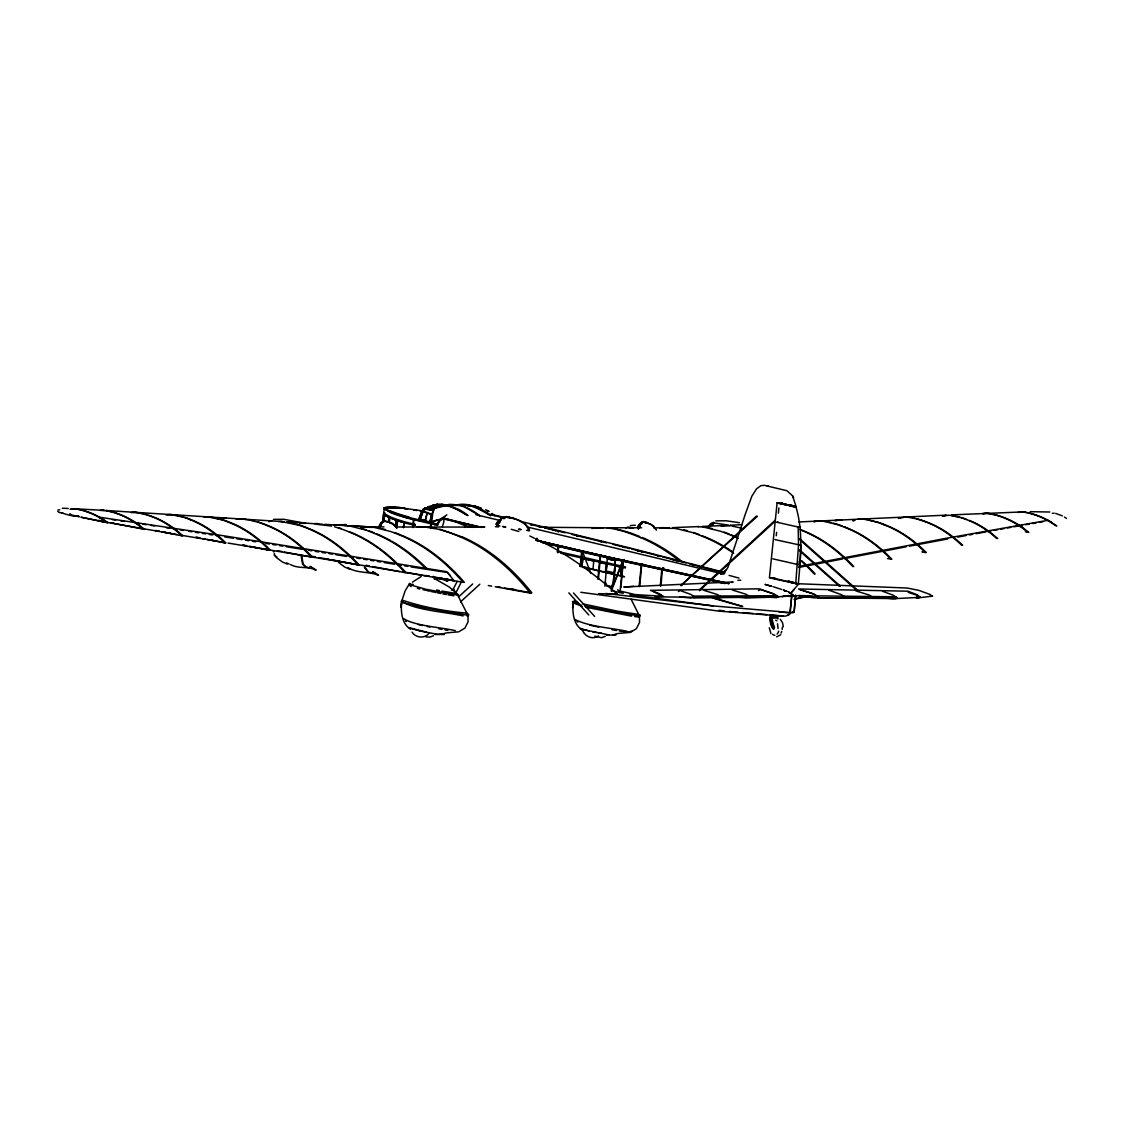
<?xml version="1.0" encoding="UTF-8"?>
<svg xmlns="http://www.w3.org/2000/svg" width="1123" height="1123" viewBox="0 0 1123 1123"><rect width="100%" height="100%" fill="white"/><g stroke="black" fill="none" stroke-linecap="round" stroke-linejoin="round"><path stroke-width="1.5" d="M500.367 521.1C503.722 513.773 494.457 530.112 500.268 521.002M770.757 577.615L798.327 583.862C800.559 558.37 803.394 532.162 796.067 507.217L795.547 506.95M772.792 558.833L799.983 565.023L800.811 545.245L800.011 544.88M778.057 628.557L777.523 623.77M799.239 561.332L799.085 564.616L799.983 565.023M774.477 627.575L773.972 628.768M437.268 524.708C438.391 518.349 447.656 513.295 442.322 526.589M644.167 522.293L643.325 521.984M781.889 502.795L777.116 502.781L769.409 577.868L798.495 584.171L791.027 592.846L794.228 589.378M778.407 513.155L778.857 507.975M382.901 521.156L384.277 507.947A18.249 2.049 5.1 0 1 404.841 508.017L391.281 507.189L391.197 508.214M383.083 521.17L383.519 514.264M383.729 521.662L384.487 515.05L383.898 521.662M388.418 522.307L388.867 517.338L385.863 515.92M383.49 514.531L389.049 517.352L388.6 522.321L384.627 521.24L385.4 521.17M389.4 522.714L389.835 517.759M395.507 526.757L396.251 520.131L395.661 526.757M396.798 527.192L397.542 520.567L396.952 527.192M403.466 527.585L403.915 522.616L401.346 521.844M403.634 527.585L404.083 522.63L398.904 521.072M412.674 527.431L413.418 519.051M413.25 527.571L413.994 519.191M396.251 520.131L394.454 519.556A206.183 23.176 5.1 0 0 406.61 523.402L414.822 525.367L414.906 524.343L406.708 522.377A204.189 22.951 5.1 0 1 390.664 517.043L383.617 513.239A18.445 2.078 5.1 0 1 384.922 512.846M418.43 520.005C429.884 495.411 414.934 524.006 420.114 519.752L423.02 511.428L418.935 520.51L407.116 517.675A204.189 22.951 5.1 0 1 391.085 512.355L383.996 508.817M430.249 527.613L432.032 513.744L434.011 508.059C447.403 503.441 462.115 505.041 475.97 506.403M430.825 527.684L432.888 512.734L434.587 508.2L446.673 505.603L464.052 505.35M441.367 634.369L446.238 632.895L458.647 631.828L464.88 628.122L468.052 621.889L467.982 615.292L457.117 594.011M464.613 527.319L464.908 523.978M465.203 527.445L465.498 524.118M557.499 552.544L558.131 545.792M558.089 552.684L558.707 545.946M580.24 566.441L581.686 551.211M580.816 566.582L582.626 550.902M587.961 567.971L582.009 566.596L582.753 558.524L588.677 559.914M597.871 579.061L600.047 555.45M598.447 579.201L600.552 555.703M605.409 571.944L606.153 563.886L599.808 562.693M579.749 566.09L624.57 576.759L605.943 572.618L606.967 563.844M557.275 551.309L625.455 566.947L625.357 567.971L606.729 563.844L606.967 562.82M604.89 586.22L607.487 556.924L535.938 540.247M614.8 565.627L615.404 560.588L613.2 583.609L611.01 586.753L606.827 585.855L605.283 581.812M614.548 573.671L615.39 565.936L621.735 567.354L620.64 575.369M612.877 634.972L617.734 633.498L630.115 632.431L636.334 628.726L639.52 622.493L639.436 615.895L631.098 599.247M619.91 592.551L623.293 559.956M620.921 587.652L623.293 560.798L624.416 559.493M639.099 586.501L641.373 564.251M639.731 586.599L641.668 564.813L642.637 563.648M660.296 585.869L661.77 569.235L663.047 567.648M660.928 585.967L662.402 569.361L663.665 567.789M793.161 611.628A7.875 0.884 5.1 0 1 790.311 612.54L791.547 595.723M791.94 595.751L789.623 614.099L785.539 616.176L770.21 614.899M791.785 595.78L791.575 596.383A8.422 0.941 5.1 0 1 783.7 595.906L791.589 596.327L791.448 595.569M794.017 612.119L795.505 595.302M794.214 612.133L795.716 595.316M795.772 583.441L798.537 544.88L798.172 527.01L776.681 522.223L778.127 522.055M582.809 558.58L582.037 566.385M776.26 535.755L776.611 532.26M431.779 507.61L425.07 508.003L423.048 509.94L426.417 509.252L432.832 510.488L433.38 509.435M506.585 516.945L507.919 517.17M573.207 602.995L572.632 607.824L573.362 601.675C572.14 611.137 572.983 624.135 581.882 629.736M384.038 508.551L391.057 512.748A204.189 22.951 5.1 0 0 407.102 518.082L437.633 525.382C441.578 508.775 466.017 530.758 475.015 526.841M640.208 523.865L640.054 525.69L640.194 523.795L637.78 527.642L638.327 528.722L639.871 526.196L638.327 528.722M379.658 527.838L381.497 522.925L379.097 526.771L379.546 527.628C377.749 524.244 386.172 517.998 379.125 526.771M381.315 524.82L381.511 522.995M446.856 514.867L440.062 519.556L437.296 524.287L429.912 522.406L431.583 514.699L422.711 511.4M443.22 518.236L430.067 522.546L431.85 514.362L422.262 510.558M431.597 514.699L429.983 522.041L419.735 519.233L424.859 520.272M593.028 568.912L593.772 561.065L588.522 559.914M620.865 575.201L621.51 567.438M775.993 616.99L777.565 616.541L777.748 618.155A20.2 12.185 -89.8 0 0 777.832 619.012M381.273 524.722L379.953 527.305M638.664 528.189L639.984 525.592M420.058 519.275L423.034 511.442M611.417 589.35L622.718 560.658M611.263 591.105L622.563 562.441M420.227 515.99L422.36 510.754L420.156 515.948M756.439 516.131L680.889 585.518L757.393 516.243M681.872 585.574L680.917 585.462M433.211 509.519L433.899 508.228L425.013 508.172M433.801 508.649L439.893 506.164L444.385 505.673M414.906 524.343L414.822 525.367M429.969 522.574L437.296 524.287L434.938 523.711L434.854 524.736M457.159 581.405L453.285 589.126L451.516 590.038M454.239 589.856A5.194 2.681 27.1 0 0 453.285 589.126A5.194 2.681 27.1 0 0 455.924 592.832L461.328 582.023M639.843 526.196L638.229 528.708L637.667 527.628C638.987 524.034 642.735 520.075 646.68 522.7M384.95 521.002L381.806 522.377L379.069 526.757M409.727 583.286L405.235 590.698L401.823 600.777L401.065 607.22L401.795 601.072C400.574 610.533 401.43 623.546 410.344 629.133M379.532 527.824L381.174 525.311M726.258 570.049L721.064 574.134L726.258 570.049L727.901 567.41L745.321 514.081L751.834 496.226L756.565 488.8L760.804 485.697L764.314 485.29L786.928 490.737L792.599 495.847L796.109 506.726L777.116 502.781M640.601 523.332C646.595 519.57 634.86 525.831 638.243 528.498L637.822 527.642L640.601 523.332L643.058 521.872M641.331 524.441L643.142 521.577L646.974 522.49L653.474 525.901L656.464 530.168M678.362 591.526L680.299 590.558L691.024 594.516L695.011 597.254L778.197 597.015L773.059 593.87L760.608 589.393L758.474 590.6M600.524 555.703L601.282 554.818M535.896 539.124L536.766 538.324M536.471 539.279L537.356 538.464M499.974 521.535L497.714 524.076L496.942 522.616L500.872 519.023M506.754 517.226L513.885 518.433M500.002 521.718L496.675 525.157L497.475 525.367A57.441 6.415 5.1 0 0 499.917 525.943M503.918 518.826L506.22 516.538C514.881 518.461 526.294 521.254 529.593 530.646L527.08 530.351M496.759 522.897L502.753 517.801M497.503 522.462L501.56 518.447M505.673 517.226C514.152 517.759 525.929 521.465 529.284 530.575L526.855 530.281M429.365 632.937C425.112 638.833 415.749 638.187 412.001 632.081M458.521 596.959L472.713 583.96M460.486 601.928L479.83 584.213M699.811 589.421L775.333 520.089M699.489 590.712L775.01 521.367M315.872 570.049L309.99 566.399L315.886 570.049C307.856 566.02 298.606 569.052 290.464 564.56M378.437 575.257L372.555 571.607L378.451 575.257C368.625 571.27 357.353 573.544 347.821 567.592M447.544 581.153L444.596 579.328L447.544 581.153L440.749 578.836L435.71 578.878M445.171 516.608L443.024 518.798L476.742 526.813M787.939 615.516L789.651 614.099M780.794 634.748L776.597 636.825M381.834 522.363L383.743 521.297M412.478 582.107L421.223 576.506M467.28 616.429L468.684 614.365L465.975 613.144M634.593 616.527L638.748 617.032L640.152 614.983M574.653 619.335C588.943 626.732 610.098 627.701 626.774 631.224M778.758 596.846L773.522 593.716L758.937 588.845L650.385 590.333L659.51 593.772L662.738 596.271L655.172 596.931M711.477 524.736L712.445 524.034M930.293 595.19L932.623 596.145L916.635 598.054M629.091 632.193L630.312 631.365M423.132 509.042L432.636 505.532L439.949 506.122M425.098 508.003L423.301 509.084M839.499 586.164L840.271 586.052L799.562 549.891M433.001 505.069L430.235 506.866L437.072 504.185M679.794 596.903L690.743 598.054L695.011 597.268L655.986 596.832M908.17 592.354L916.565 595.12L919.751 597.324L916.284 597.998M884.868 597.969L892.869 598.741L919.751 597.352L916.663 596.608L919.751 597.352M598.559 635.913C593.983 639.254 587.385 637.696 584.185 633.218M426.698 507.933L429.295 506.291M402.638 601.984C417.981 610.645 444.315 611.684 463.139 615.937M439.542 520.047L443.066 518.236L453.285 520.665M642.44 522.167L640.503 523.107M617.748 589.603L618.324 590.614L635.267 594.6L662.738 596.271M403.171 600.426C423.146 607.262 447.712 611.628 466.831 613.102M57.975 510.024L59.758 509.786M582.935 603.893L617.145 611.123L638.524 614.407M1052.335 513.379L1054.16 513.155M497.208 522.644L497.756 524.076L497.138 522.644L501.391 518.208L506.052 516.875M501.434 518.349L505.561 517.085M852.694 520.805L854.252 520.075M853.592 520.805L855.15 520.075M736.379 596.889L745.756 597.955L778.197 597.015M799.408 595.611L813.389 597.815L897.193 597.955L893.22 595.204L882.481 591.245M920.186 597.141L917.028 596.341L920.186 597.141L916.958 594.643L907.833 591.203L798.523 588.971L813.15 593.856L818.372 596.987L806.314 596.818M898.386 518.377L905.517 517.057M899.284 518.377L900.646 517.801M433.534 635.73L429.786 637.092L425.94 636.881M605.269 636.334L601.535 637.71L594.825 636.137M424.48 509.224L423.174 509.744M731.747 582.514L733.165 581.939L623.812 587.006L633.597 586.332M70.089 509.309L73.079 508.761M70.791 509.309L72.223 508.859M1018 512.523L1020.161 512.074M942.281 516.117L949.174 515.204L960.488 517.549A208.443 127.067 -89.8 0 1 965.668 519.331A190.208 115.95 -89.8 0 1 991.974 534.337L996.803 538.535M943.166 516.117L945.622 515.373M430.081 522.504L437.128 519.949M437.198 506.992L439.64 506.192L432.411 505.603M403.62 618.562C414.724 625.89 439.907 627.167 455.306 630.621M794.733 596.074L795.884 595.709M502.135 518.026L504.943 517.17M502.22 518.152L505.055 517.31M592.144 528.54L595.471 527.67M402.188 600.356L401.122 601.451L404.575 602.981L423.02 607.487L468.572 615.418L466.957 613.86M334.05 525.073L346.319 524.497M839.414 585.995L840.229 585.981M427.947 507.498L434.138 508.003M659.777 528.175L662.724 527.487M436.791 504.718L442.069 504.732M795.295 598.77L803.745 596.86M794.059 599.457L805.893 596.776M433.001 505.547L437.156 504.676M457.37 504.859C465.863 502.879 474.58 506.108 482.202 509.702M632.038 631.379L632.221 630.579M236.237 519.205L238.301 518.784M982.316 513.646L986.766 513.309M983.215 513.646L985.503 513.323M842.517 558.959L798.537 567.466M799 566.343L945.145 538.479L1048.012 520.3L1056.827 525.887M906.093 546.817L844.229 558.636M909.504 546.157L947.756 538.956M957.694 537.103L966.005 535.573M969.331 534.955L972.658 534.337M975.985 533.72L985.966 531.867M813.403 521.619L818.625 521.058M814.301 521.619L816.393 521.24M834.698 520.595L840.846 520.089M835.582 520.595L837.576 520.244M987.622 531.558L990.921 530.968M994.22 530.365L997.519 529.775M1000.818 529.172L1004.116 528.582M1007.415 527.978L1010.714 527.389M1014.013 526.785L1022.379 525.297M409.235 627.715L426.515 632.179M580.802 628.319L581.925 629.231M1025.79 524.694L1029.215 524.104M1032.627 523.5L1036.052 522.897M1039.463 522.307L1042.888 521.704M220.108 518.321L223.982 517.998M768.399 596.875C784.907 597.225 801.611 593.8 818.372 596.987M782.015 596.566L788.627 595.527M379.265 526.631L380.879 526.336M165.909 514.91L168.408 514.671M416.577 527.052L420.016 526.547M273.451 519.373L283.754 519.289L305.751 523.36L299.911 523.346M595.036 528.357C610.715 526.055 626.227 531.656 640.475 537.636M596.86 528.357L599.191 528.049M630.424 525.578L635.337 525.185M715.842 520.875L726.146 520.791L739.453 522.714M131.18 512.607L133.44 512.453M1019.473 512.074L1021.046 511.976L951.49 514.896M361.508 527.206L374.268 527.389L390.537 531.502A338.332 200.849 -89.8 0 1 398.721 534.604L400.967 535.559A318.469 189.057 -89.8 0 1 463.167 582.374L432.72 576.731M362.715 527.206L365.733 526.869M314.538 523.725L317.276 523.43M662.556 528.217L676.846 528.414M704.079 590.389L717.386 594.53L721.822 597.38L717.106 598.096M732.182 589.94L746.037 594.264L750.88 597.282L693.888 597.927M799.969 589.673L813.768 593.997L818.892 597.155M855.852 590.895L869.202 595.036L873.624 597.899L863.32 598.11M385.343 508.143L400.041 508.186M574.934 600.847L572.449 601.689L581.167 605.016M100.27 510.446L103.569 510.319M721.05 525.971L729.683 525.887M221.02 518.166L225.119 518.012M238.132 519.275L241.22 519.107M391.394 507.329L395.45 507.343A18.445 2.078 5.1 0 0 384.08 507.919L398.609 507.554L423.399 510.965M391.337 507.891L398.553 508.129M203.895 517.043L213.005 517.366M204.807 517.043L206.744 516.903M837.786 520.16L839.681 520.089M857.86 519.247L860.737 519.121M789.567 505.659L796.067 507.217L778.646 503.286L782.366 503.525M482.399 527.22L484.771 527.094L395.97 526.982M771.585 617.987L769.873 618.408A14.992 8.998 -89.8 0 0 772.722 628.487L773.593 628.627L773.831 626.971A20.2 12.142 -89.8 0 1 771.599 618.127C772.54 615.994 768.932 615.98 769.859 618.085L777.734 618.001M167.495 514.657L170.092 514.573M790.03 612.54L789.694 612.54A7.875 0.884 5.1 0 1 779.081 611.586L778.632 611.544A8.422 0.941 5.1 0 0 790.143 612.568A8.422 0.941 5.1 0 0 793.259 611.586M730.147 525.241L742.163 524.652M946.422 515.134L799.015 521.942M419.511 527.277L424.915 527.136M698.731 526.575L672.958 527.628M702.226 526.434L724.995 525.494M426.249 509.098L432.818 510.291M132.542 512.439L134.886 512.397M773.607 617.131L772.582 617.201L774.968 617.145M72.377 508.761L74.006 508.733M1020.358 511.976L1021.986 511.934M1030.24 511.681L1049.794 512.004M629.905 594.755L712.965 605.901L605.816 593.463M410.681 583.946L408.8 584.423L426.024 589.308L457.342 595.036L456.233 593.505L441.915 591.063M581.167 628.796L580.394 629.034M101.435 510.333L108.945 511.007M776.934 595.737L694.028 596.116M712.979 605.901L778.758 611.53M316.981 524.343L331.622 526.055M615.334 560.672L607.178 558.791L615.25 560.588M560.588 553.148L607.038 563.872M614.955 565.627L613.2 583.609M606.406 571.017L614 572.744M582.921 567.354L606.153 572.632M737.895 580.282L740.801 580.254M606.869 585.771L610.842 586.655M278.518 521.535L281.957 521.521M582.949 552.769L590.909 573.46M776.779 597.675L766.405 597.029M240.308 519.093L245.839 519.275M817.726 521.058L823.37 521.226M607.01 527.754L641.64 527.796M653.754 527.824L669.336 527.838M453.229 507.526L467.828 515.457L464.318 512.748M896.224 596.79L817.642 595.878M896.056 598.601L817.446 597.801M772.722 628.487L773.775 628.824M487.143 513.267L490.835 515.541L487.326 512.818M448.737 504.409C460.051 504.016 471.253 508.663 479.844 515.878L465.371 507.315M370.155 526.827L383.926 526.912M545.104 527.305L603.542 527.754M467.968 505.659L475.534 506.319M859.853 519.121L862.829 519.135M839.948 520.089L841.885 520.103M224.207 517.998L226.13 518.012M436.973 504.185L442.013 504.241M459.967 504.746L465.231 504.831M468.347 505.729L472.586 505.785M441.662 504.746L447.628 505.701M426.712 575.973L406.582 572.449M904.619 517.057L907.328 517.099M169.18 514.573L173.686 514.769M598.573 593.66L617.453 594.137C592.537 572.744 566.048 552.698 535.994 539.04M787.953 596.06L795.66 595.892A8.422 0.941 5.1 0 1 791.603 596.383M62.341 508.242L68.208 508.452M1021.298 511.934L1022.997 511.976M73.304 508.733L74.988 508.761M133.988 512.397L136.402 512.453M423.062 527.122L427.358 527.234M798.692 583.749L907.131 588.017L918.712 590.333L930.49 594.629M530.435 524.68L533.13 525.031M637.106 550.649L638.847 550.817M637.682 550.789L638.566 550.832M657.109 555.745L657.952 555.787M657.685 555.885L660.984 556.503M389.049 517.352L390.762 518.082M985.868 513.309L988.086 513.379M104.86 510.389L74.272 508.761L78.175 509.182M349.225 525.761L371.699 527.01M347.835 525.676L368.428 526.827M324.758 524.357L347.484 525.662M697.846 526.659L705.426 527.234M343.652 525.466L351.092 526.027M672.621 559.759L673.561 559.816M105.969 510.488L284.287 521.704M281.059 521.521L299.49 525.339A286.449 170.036 -89.8 0 1 307.899 528.54A267.667 158.89 -89.8 0 1 358.195 564.939L318.988 557.584M286.8 521.872L322.75 524.259M820.071 521.058L825.826 521.535M538.801 526.813L547.14 527.375M643.311 522.125L646.497 522.953L644.083 522.041M242.582 519.107L253.054 520.539M861.931 519.135L864.977 519.303M798.593 595.555L813.038 596.678M495.425 526.673L498.57 526.912M207.867 516.917L223.477 520.005A244.547 145.162 -89.8 0 1 230.201 522.49A225.47 133.834 -89.8 0 1 270.446 550.242L250.176 546.41M783.278 616.176L719.043 611.137L580.802 592.284M906.429 517.099L914.964 518.264M729.318 611.488L737.839 612.189M742.949 612.625L753.168 613.481M756.579 613.762L766.798 614.618M1022.309 511.976L1025.159 512.2M170.949 514.601L183.779 517.31A224.74 133.412 -89.8 0 1 189.647 519.444M135.504 512.453L137.975 512.607M837.912 597.983L846.096 597.604L841.281 594.586L828.69 590.122M628.866 527.684L633.442 528.147M987.201 513.379L990.865 513.73M607.754 527.88L611.586 528.287M426.712 527.277L437.956 529.13L448.709 532.33A349.772 207.685 -89.8 0 1 457.875 535.91L460.388 537.019M469.232 505.547L475.408 506.262M469.33 505.561L471.169 505.757M601.451 633.246L598.04 632.768M1023.376 512.06L1027.405 512.607M864.078 519.303L867.167 519.584M404.519 508.775L407.579 509.168M75.311 508.845L82.526 510.207A188.776 112.061 -89.8 0 1 87.004 511.625A171.426 101.758 -89.8 0 1 102.979 519.247L107.906 522.672L80.828 517.156M623.841 631.716L630.719 632.137L630.312 631.547M552.923 529.944L555.45 530.449L552.853 529.775M553.499 530.084L556.124 530.674M576.38 535.615L577.096 535.713M598.91 541.089L601.76 541.777L599.233 541.075M520.932 529.551L518.531 529.228L520.875 529.509M951.672 515.359L954.971 515.892M658.639 555.885L660.338 556.292M719.071 610.238L724.195 610.954M608.919 634.902L582.767 629.498M606.532 635.071L615.909 635.099M435.036 634.467L444.385 634.495M137.062 512.607L146.523 514.797A208.443 123.727 -89.8 0 1 151.563 516.58A190.208 112.904 -89.8 0 1 177.181 531.586L181.87 535.769L161.866 531.839M453.86 595.808L447.923 594.839M112.286 519.612L115.697 520.117M120.807 520.875L124.218 521.381M988.563 513.52L996.859 515.387A194.616 118.631 -89.8 0 1 1001.281 516.875A177.069 107.948 -89.8 0 1 1021.649 527.473L1027.924 532.372M413.783 510.039L416.942 510.516M106.208 510.53L107.569 510.74M136.136 523.15L139.491 523.669M142.846 524.188L146.215 524.694M151.254 525.466L154.609 525.985M166.358 527.782L169.727 528.287M173.082 528.807L176.522 529.34M179.975 529.888L183.414 530.421M188.58 531.235L192.019 531.769M195.472 532.302L198.911 532.849M202.351 533.383L205.804 533.916M209.243 534.464L212.682 534.997M798.172 527.01L800.278 527.347L799.632 527.01M216.135 535.545L219.575 536.078M224.754 536.906L233.373 538.268M236.813 538.815L241.992 539.63M245.432 540.177L248.885 540.725M252.338 541.272L255.777 541.819M266.011 543.448L269.394 543.995M272.763 544.543L276.132 545.076M279.515 545.624L282.884 546.157M286.253 546.704L303.126 549.414M308.32 550.256L311.787 550.803M315.24 551.365L318.707 551.926M322.161 552.488L325.628 553.049M329.095 553.611L332.548 554.158M336.016 554.72L346.403 556.404M800.797 545.245L774.898 539.587M799.576 595.723L802.945 596.271M397.921 564.785L401.234 565.332M404.547 565.866L407.86 566.399M411.172 566.947L447.431 572.505L454.113 580.773L423.68 575.552M349.857 556.952L353.296 557.513M356.735 558.075L360.174 558.636M363.613 559.198L367.053 559.759M370.478 560.321L373.917 560.882M377.356 561.444L380.795 562.005M384.234 562.567L394.538 564.237M631.631 616.162L585.644 607.178M420.142 511.007L423.357 511.541M176.578 534.506L98.627 520.904M179.975 535.067L205.425 539.279M221.273 541.932L224.642 542.493M227.997 543.055L259.483 548.291M261.069 548.557L353.296 563.872M356.623 564.42L399.634 571.579M402.89 572.112L422.416 575.341M675.653 528.4L692.358 532.527A338.332 206.225 -89.8 0 1 700.766 535.629L703.068 536.583A318.469 194.125 -89.8 0 1 733.628 553.288M432.313 527.684L436.075 528.315M206.969 539.545L216.234 541.104M619.405 631.028L622.31 631.505M445.031 629.933L447.923 630.424M728.364 525.059L714.284 522.995A11.076 8.759 -76.6 0 0 712.67 525.255M704.233 527.234L720.054 531.123A325.333 198.308 -89.8 0 1 727.999 534.043L730.189 534.941A305.33 186.109 -89.8 0 1 738.232 538.45M732.729 526.252L741.868 528.189M824.928 521.535L836.986 524.483A264.116 160.996 -89.8 0 1 844.707 527.319A245.235 149.485 -89.8 0 1 890.946 559.17M478.468 507.736L480.911 508.242L475.492 506.291M349.885 526.027L365.298 529.93A325.333 193.128 -89.8 0 1 373.033 532.835L375.152 533.734A305.33 181.266 -89.8 0 1 424.971 567.845L426.712 568.392L426.179 567.845A305.33 181.266 -89.8 0 0 391.927 541.328M866.268 519.584L877.933 522.223A244.547 149.078 -89.8 0 1 884.826 524.708M464.866 504.803L470.663 505.785M441.915 504.241L447.6 505.224M446.603 579.356L454.113 580.759M596.341 632.502L592.523 631.786M287.263 522.027L289.973 522.504M101.912 520.96L98.627 520.384L99.329 521.044M488.323 585.532L491.776 586.15M495.215 586.768L531.446 593.295M511.274 588.887L514.685 589.505M497.461 586.711L500.872 587.329M504.283 587.947L529.902 592.579M175.553 515.022L182.951 516.762M612.007 629.708L616.513 630.536M439.009 628.838L442.013 629.385M887.521 558.58L891.83 559.212A245.235 149.485 -89.8 0 0 845.591 527.375M439.009 577.671L442.392 578.303M445.775 578.935L449.158 579.552M425.968 575.467L429.351 576.099M922.797 551.87L926.152 552.502M921.913 551.87L925.254 552.502M497.966 525.396L495.622 524.02M366.028 565.29L369.425 565.922M372.808 566.568L405.024 572.618A293.693 174.332 -89.8 0 0 379.532 549.147M325.01 558.552L328.421 559.198M331.818 559.83L359.093 564.967M312.166 556.306L315.577 556.938M277.311 550.747L281.648 551.393M284.161 552.039L312.489 557.247A245.235 145.569 -89.8 0 0 267.485 525.41A264.116 156.771 -89.8 0 0 259.96 522.532L257.743 521.83M243.424 545.104L246.807 545.764M242.512 545.104L245.895 545.75M249.264 546.396L269.52 550.284A225.47 133.834 -89.8 0 0 229.274 522.546A244.547 145.162 -89.8 0 0 222.579 520.005L214.24 517.759M442.841 593.885L446.266 594.544M1025.594 512.383L1030.746 513.408A188.776 115.065 -89.8 0 1 1035.35 514.825A171.426 104.495 -89.8 0 1 1051.76 522.462M196.693 537.257L200.105 537.917M208.639 539.573L225.723 542.886M195.781 537.257L199.192 537.917M202.617 538.577L224.811 542.872A205.327 121.874 -89.8 0 0 189.633 519.514M1025.425 531.712L1028.808 532.372L1022.548 527.487M544.627 527.922L547.406 528.47M156.111 530.519L159.438 531.179M162.779 531.839L171.117 533.481M179.455 535.124L182.782 535.769L178.08 531.614A190.208 112.904 -89.8 0 0 152.475 516.622A208.443 123.727 -89.8 0 0 148.854 515.26M155.199 530.519L158.525 531.179M509.533 517.605L512.425 518.18M512.27 518.054L509.365 517.464L512.93 518.391L512.285 517.914M419.342 520.258L429.912 522.406M436.65 589.996L439.29 590.53M437.17 592.747L441.128 593.548M427.301 626.508L430.095 627.069M431.007 591.47L435.85 592.481M615.432 528.919L623.068 530.702M595.555 626.423L598.812 627.111M868.486 519.963L877.035 522.209A244.547 149.078 -89.8 0 1 883.927 524.708M828.297 521.97L830.781 522.49M708.683 527.782L711.926 528.484M766.995 485.754L768.371 486.048M912.157 517.857L919.611 519.795A224.74 137.006 -89.8 0 1 925.633 521.928A205.327 125.158 -89.8 0 1 961.779 545.315M728.925 583.567L625.988 560.84A1458.328 163.046 5.1 0 1 571.425 548.487L535.938 540.135M728.785 583.567L715.084 580.605L728.588 583.539M715.028 581.307L725.29 583.525L625.904 561.851A1458.328 163.046 5.1 0 1 571.34 549.498L542.606 542.746M426.74 590.544L429.576 591.161M68.545 514.994L75.087 516.398M419.581 630.929L437.423 634.313L444.441 634.004M992.283 513.997L996.438 515.008A192.37 117.269 -89.8 0 1 1002.179 516.875A177.069 107.948 -89.8 0 1 1022.548 527.473M78.792 516.58L71.816 515.064A58.733 34.911 -89.8 0 0 69.837 513.702M715.239 580.591L625.974 561.051A1458.328 163.874 5.1 0 1 571.425 548.642L535.657 540.177M715.042 581.167L625.918 561.626A1458.328 163.874 5.1 0 1 571.368 549.203L540.725 541.96M249.727 520.005L259.062 522.532A264.116 156.771 -89.8 0 1 266.572 525.367A245.235 145.569 -89.8 0 1 311.59 557.205M589.729 625.16L593.941 626.087M418.205 624.556L422.416 625.483M530.533 524.427L541.525 527.066M607.487 556.924L626.115 561.051M611.403 590.656L623.251 593.295M466.691 515.232L467.715 515.457M141.189 513.141L144.39 513.899M108.033 511.007L114.265 512.411A194.616 115.515 -89.8 0 1 118.575 513.885A177.069 105.113 -89.8 0 1 138.41 524.483L144.516 529.382L112.314 523.107A193.872 115.079 -89.8 0 1 110.672 522.686M423.02 589.715L425.505 590.263M489.698 515.303L490.723 515.541M576.534 535.573L578.822 536.176M577.264 535.727L578.949 536.331M584.662 605.887L615.685 612.316L640.026 616.022L638.411 614.449M548.782 528.779L551.519 529.424M779.32 502.781L786.03 504.367M789.385 505.153L795.688 506.459M420.114 519.752L423.245 520.482M443.066 518.236L481.865 527.417M453.131 520.665L481.725 527.431M663.398 596.467L653.137 591.442M643.605 521.942L650.961 524.343L655.495 528.877M788.514 581.532L798.495 584.171L797.47 583.735M788.557 581.812L798.495 584.171M490.751 514.18L504.803 517.549M384.459 520.707L392.306 523.262L396.91 527.908M779.685 502.795L786.254 504.367M789.539 505.153L796.109 506.726M779.825 503.343L786.339 504.887M475.941 514.699L499.721 520.398M526.912 526.912L723.998 574.176M434.938 523.711L407.172 517.057A204.189 22.951 5.1 0 1 391.127 511.779L389.428 510.993M589.393 631.056L581.419 628.88M419.398 630.831L409.881 628.276M729.81 525.41L732.701 526.097M772.568 577.671L775.782 578.443M788.669 581.532L798.327 583.862M492.829 515.275L496.212 516.089M692.203 564.588L694.14 565.445M519.865 521.212L630.101 548.01L724.868 572.505M497.896 516.496L504.606 518.124M544.88 527.88L565.009 532.765M571.705 534.38L606.56 542.844M1055.676 513.408L1062.386 515.892M417.363 588.368L419.89 588.985M613.2 544.444L630.045 548.586M59.673 512.481L63 513.295L61.933 513.014M956.628 516.257L959.856 517.099M79.677 509.645L81.825 510.207A188.776 112.061 -89.8 0 1 86.317 511.625A171.426 101.758 -89.8 0 1 102.277 519.247L103.948 520.356M631.688 549.007L656.099 555.197M683.71 529.719L687.094 530.575M109.408 511.316L112.089 512.018A192.37 114.195 -89.8 0 1 117.676 513.885A177.069 105.113 -89.8 0 1 137.511 524.483L143.604 529.382M81.53 517.338L107.218 522.672L103.948 520.356M788.234 581.293L791.35 582.093M788.318 581.012L791.364 581.812M292.668 523.093L300.403 525.339A286.449 170.036 -89.8 0 1 308.811 528.554A267.667 158.89 -89.8 0 1 359.107 564.939M662.514 556.854L686.083 562.988M689.452 563.872L699.559 566.497M702.928 567.382L724.812 573.081M439.823 529.13L462.255 537.033M382.157 528.694L385.456 529.551M1028.977 513.127L1030.058 513.408A188.776 115.065 -89.8 0 1 1034.662 514.825A171.426 104.495 -89.8 0 1 1051.072 522.448M784.331 503.932L786.9 504.606M788.178 504.943L792.866 506.178M789.89 504.845L793.035 505.673M511.232 529.284L518.91 531.474M582.191 606.322L573.671 603.093M792.908 582.486L795.94 583.328M729.094 575.397L738.99 578.106M783.545 590.319L786.844 591.217M67.577 514.741L61.512 512.888M916.873 518.742L920.509 519.795A224.74 137.006 -89.8 0 1 926.531 521.942A205.327 125.158 -89.8 0 1 962.664 545.329M792.88 582.205L795.842 583.034M833.21 523.107L837.884 524.497A264.116 160.996 -89.8 0 1 842.082 525.957M771.627 586.29L764.988 584.423L771.641 586.29M714.579 598.208L742.738 606.322M712.319 597.941L742.149 606.532M437.605 577.924L440.735 578.836M371.629 572.941L368.498 572.028L364.947 567.255M309.078 567.733L305.933 566.834L303.168 564.195L301.764 556.152M675.456 560.223L676.341 560.531M624.304 531.067L630.326 532.934A349.772 213.159 -89.8 0 1 639.731 536.527M334.556 526.813L340.171 528.54A313.654 186.179 -89.8 0 1 349.464 532.091M360.539 528.091L366.505 529.93M145.934 514.334L147.436 514.797M470.425 505.785L482.188 510.165M447.487 505.224L459.195 509.617M447.389 505.701L459.167 510.081L466.929 515.232M531.418 524.623L532.737 525.073M773.284 586.753L781.79 589.491M338.346 527.656L341.097 528.54M622.732 546.789L624.149 547.196M77.375 515.906L78.259 516.187A175.806 104.355 -89.8 0 0 79.129 516.468M76.687 515.892L77.571 516.187A175.806 104.355 -89.8 0 0 79.27 516.72M640.615 551.267L641.43 551.561M397.388 520.567L399.086 521.086M692.442 564.658L694.421 565.402M412.197 584.114L413.194 584.479M578.022 602.49L575.355 601.437M477.865 507.133L481.416 508.354M394.636 519.57L390.579 518.068L392.629 518.812M388.291 521.858L394.622 525.185L396.756 527.992M405.459 621.047L406.414 621.44M577.011 621.651L577.966 622.044M701.959 535.629L704.261 536.583A318.469 194.125 -89.8 0 1 725.29 547.083M675.709 560.349L677.197 560.953M286.562 562.932L289.158 564.013M391.323 511.737L387.856 510.277M640.517 551.281L641.893 551.772M624.964 547.547L623.307 546.929A15.792 12.493 -76.6 0 0 622.451 546.733M411.186 586.557L410.021 585.981M349.786 569.277L344.705 567.059L338.416 562.3M287.221 564.083L282.154 561.851L275.865 557.106M476.25 507.61L489.937 515.303M487.326 510.572L489.038 511.4L485.683 509.716M529.803 535.98L534.45 538.282M386.621 509.575L385.161 508.873L388.039 510.291M557.584 531.347L558.51 531.937M788.486 591.681L790.859 593.421M788.444 592.242L790.48 593.52M641.317 551.632L642.342 552.011M385.442 509.014L386.438 509.561M434.994 578.822L449.382 587.104L453.243 590.558M482.104 509.702L487.424 512.818M459.082 509.617L464.417 512.748M384.052 508.186L385.343 508.887M102.277 519.261L98.627 517.085L225.442 536.05L446.603 571.663L450.477 575.72M1051.058 522.476L1056.125 525.887M1019.361 525.508L1022.295 527.487M134.999 522.518L137.848 524.497M455.629 592.916L458.324 594.895L457.426 594.278M274.11 555.029L276.834 556.966M492.099 513.422L494.639 515.639M997.701 538.535L992.858 534.38A190.208 115.95 -89.8 0 0 969.317 520.412M799.618 538.717L858.66 591.119M800.053 540.009L856.47 590.094M799.997 551.182L839.358 586.122M368.105 572.253L364.385 567.41M305.54 567.059L302.649 564.378L301.161 556.25M273.787 552.039L273.198 550.846M275.219 556.082L274.756 555.281M573.46 593L594.657 616.415M568.828 592.888L588.831 614.997M780.317 619.306L782.506 622.619L783.307 626.788M57.75 511.344L58.48 512.004A11.595 6.906 -89.8 0 0 59.561 512.439M581.812 629.315L583.749 632.684M792.599 495.847L793.582 497.587M770.94 633.625L769.283 627.771M640.264 524.525L640.18 523.795M274.574 554.271L274.307 553.555M433.366 576.324L434.531 579.398M774.449 627.266L774.379 626.971A20.2 12.142 -89.8 0 1 772.147 618.141L772.133 617.987M770.406 618.085L770.575 620.472A14.992 8.998 -89.8 0 0 770.897 622.465M500.83 518.938L500.844 519.795M625.834 528.021A6.949 5.489 -76.6 0 1 630.101 527.347M708.304 527.487A6.949 5.489 -76.6 0 1 714.102 522.406M1064.492 517.071A58.733 35.768 -89.8 0 1 1066.499 518.419M640.489 537.524A336.156 204.863 -89.8 0 1 677.674 559.577M642.328 537.538A336.156 204.863 -89.8 0 1 683.079 562.441M801.232 530.253A267.667 163.172 -89.8 0 1 852.89 566.61M883.927 524.764A225.47 137.441 -89.8 0 1 925.268 552.46M693.551 532.527A338.332 206.225 -89.8 0 1 699.376 534.618M726.651 547.912A318.469 194.125 -89.8 0 1 732.112 551.435M724.096 532.105A325.333 198.308 -89.8 0 1 729.192 534.043M731.382 534.955A305.33 186.109 -89.8 0 1 736.744 537.215M800.91 560.854A293.693 179.034 -89.8 0 1 814.259 573.979M801.822 560.854A293.693 179.034 -89.8 0 1 815.172 573.979M853.789 566.624A267.667 163.172 -89.8 0 0 802.131 530.253A286.449 174.612 -89.8 0 0 800.278 529.466M843.949 526.659A264.116 160.996 -89.8 0 1 845.605 527.319M884.826 524.778A225.47 137.441 -89.8 0 1 926.166 552.46M961.386 517.549A208.443 127.067 -89.8 0 1 966.566 519.345M268.86 521.816A6.949 5.489 -76.6 0 1 271.724 520.904M462.269 536.92A336.156 199.599 -89.8 0 1 531.74 592.663M460.402 536.92A336.156 199.599 -89.8 0 1 529.874 592.663M394.678 532.555A338.332 200.849 -89.8 0 1 399.928 534.618L402.174 535.573A318.469 189.057 -89.8 0 1 406.329 537.356M407.705 537.973A318.469 189.057 -89.8 0 1 464.375 582.388M369.285 530.912A325.333 193.128 -89.8 0 1 374.24 532.849M376.359 533.748A305.33 181.266 -89.8 0 1 390.65 540.612M190.545 519.514A205.327 121.874 -89.8 0 1 225.737 542.83M184.691 517.31A224.74 133.412 -89.8 0 1 190.559 519.444M113.226 523.121A193.872 115.079 -89.8 0 1 111.584 522.686M350.39 532.134A293.693 174.332 -89.8 0 1 405.979 572.59M349.464 532.12A293.693 174.332 -89.8 0 1 358.069 535.952M359.29 536.569A293.693 174.332 -89.8 0 1 378.367 548.291M409.123 517.099A203.403 22.657 5.2 0 1 390.776 511.063M505.434 527.066A57.441 6.415 5.1 0 1 502.571 526.505M505.757 527.08A57.091 6.387 5.1 0 1 502.964 526.519M773.256 628.487A14.992 8.998 -89.8 0 1 772.413 626.985M772.034 626.157A14.992 8.998 -89.8 0 1 771.122 623.433M782.296 627.322A8.1 4.871 -89.8 0 1 782.17 629.427M781.72 631.407A8.1 4.871 -89.8 0 1 780.99 633.133M775.754 620.191A7.594 4.562 -89.8 0 1 776.877 620.879M778.73 631.168A7.594 4.562 -89.8 0 1 777.116 634.046M774.856 635.197A7.594 4.562 -89.8 0 1 772.554 634.298M455.489 591.302A5.194 2.681 27.1 0 1 455.91 592.832M711.617 523.641L709.666 525.761L711.617 523.641M427.147 513.043L425.266 520.735L427.147 513.043M773.382 626.592L773.593 628.782L774.379 626.971L773.382 626.592M793.624 595.485L792.122 596.285L793.624 595.485L789.623 592.635L793.624 595.485M786.662 591.344L783.419 590.108L786.647 591.344M381.567 523.683L381.567 523.627"/></g></svg>
